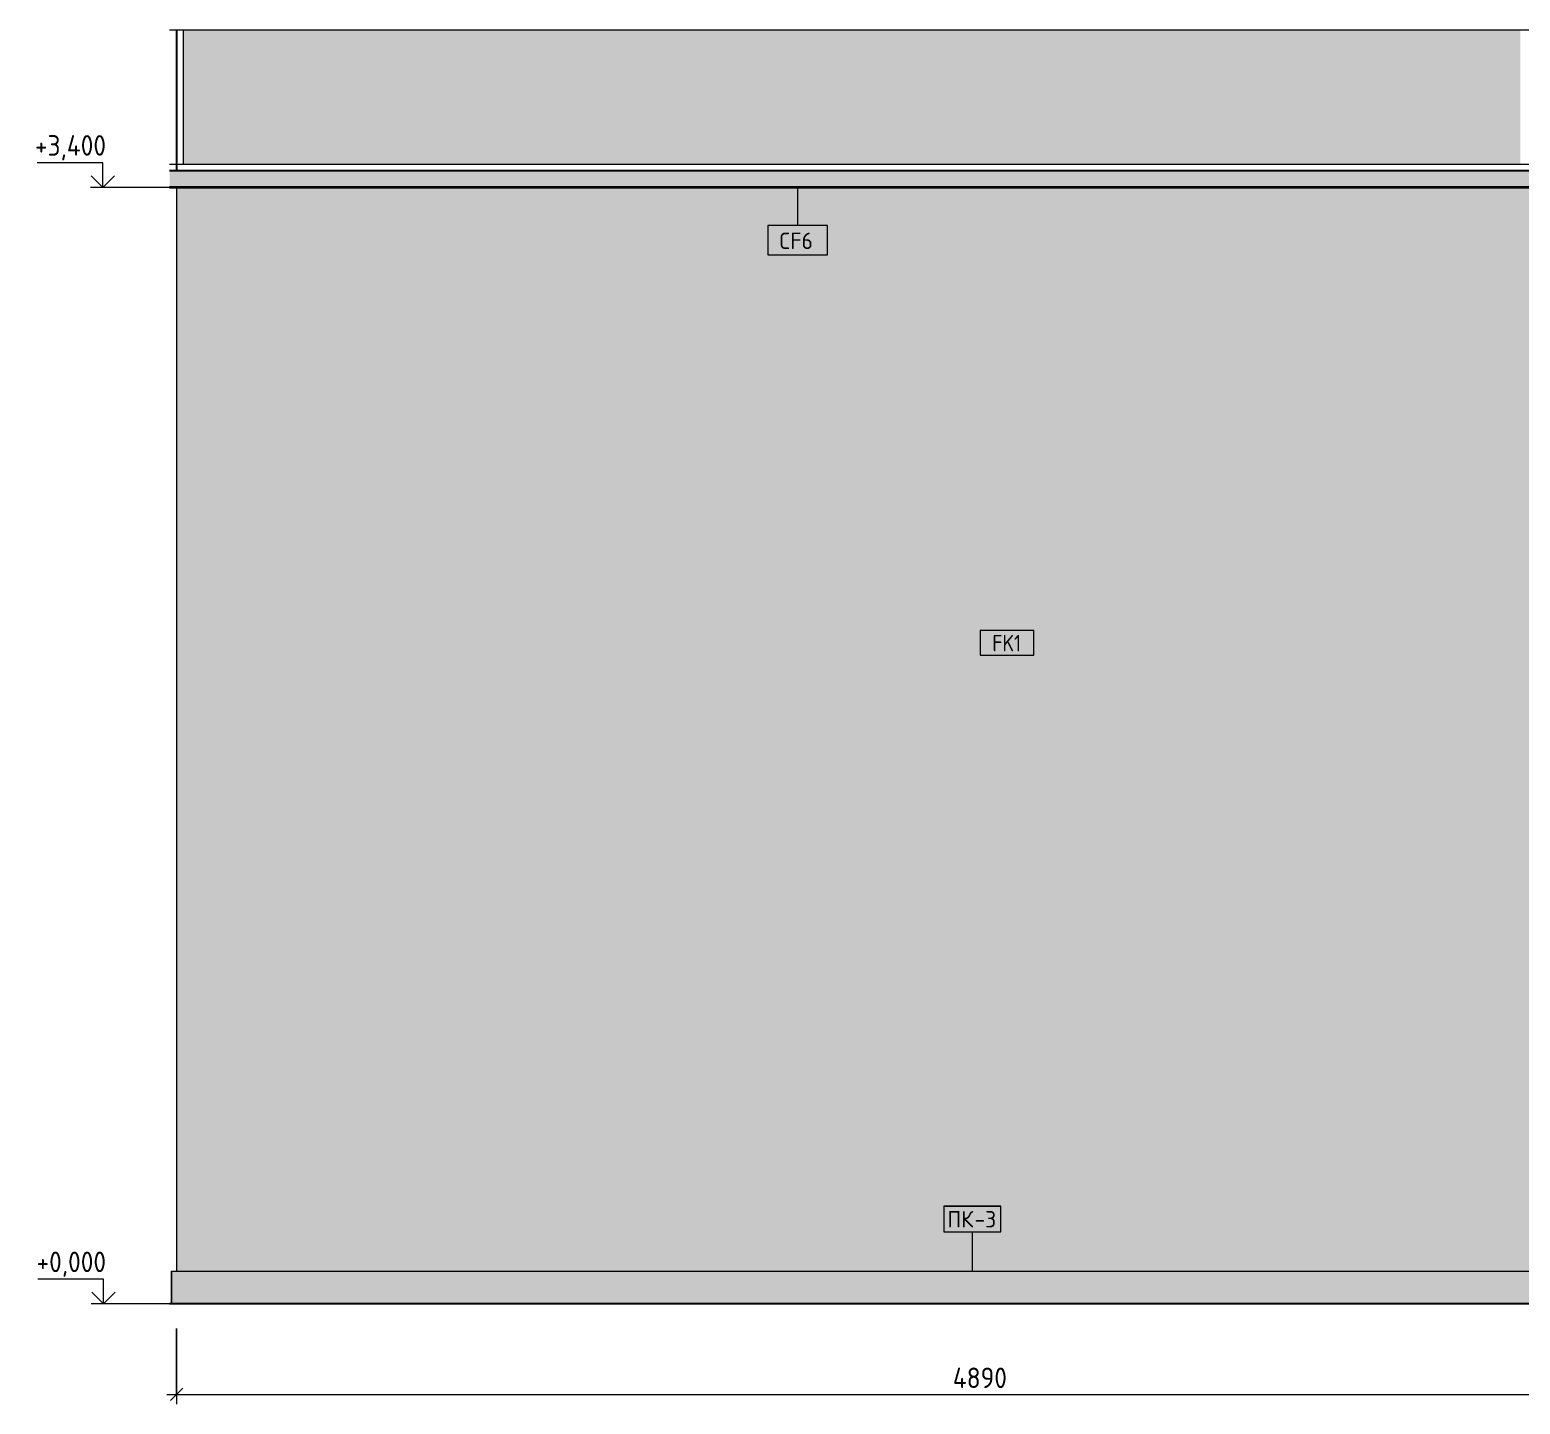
# Model space of a CAD drawing. Header units: millimetres. Extents: x 855 to 70116, y -1987 to 23809.
# Drawn here: x 22934 to 27471, y -306 to 3880 of the extents above; entities that cross this region are included whole.
import ezdxf

# ---------------------------------------------------------------- set-up
doc = ezdxf.new("R2010")
doc.units = ezdxf.units.MM
for name, color, linetype, lineweight in [('A-ANNO-DIMS', 7, 'Continuous', 9), ('A-ANNO-DIMS-25', 7, 'Continuous', 9), ('A-CLNG-IDEN', 7, 'Continuous', 9), ('A-FLOR', 7, 'Continuous', 9), ('A-GENM', 7, 'Continuous', 9), ('A-GENM-IDEN', 7, 'Continuous', 9), ('A-WALL-IDEN', 7, 'Continuous', 9), ('A-WALL-PATT', 7, 'Continuous', 9), ('G-ANNO-DIMS', 7, 'Continuous', 9), ('G-ANNO-DIMS-1', 7, 'Continuous', 20), ('I-WALL', 7, 'Continuous', 9)]:
    doc.layers.add(name, color=color, linetype=linetype, lineweight=lineweight)
for name, color, linetype, lineweight, true_color in [('A-CLNG-1', 7, 'Continuous', 9, 0x787878), ('A-CLNG-FNSH-1', 7, 'Continuous', 30, 0x3c3c3c), ('A-FLOR-FNSH-1', 7, 'Continuous', 30, 0x3c3c3c)]:
    doc.layers.add(name, color=color, linetype=linetype, lineweight=lineweight, true_color=true_color)
doc.styles.add('GOST Common_5', font='GOST_Common.ttf', dxfattribs={"height": 50})
doc.styles.add('GOST Common_6', font='GOST_Common.ttf', dxfattribs={"width": 0.9, "height": 50})
doc.styles.add('ISOCPEUR_2', font='isocpeur.ttf', dxfattribs={"width": 0.9, "height": 62.5})
doc.dimstyles.new('ISO-2_5_0_9К_БОЛЬШОЙ_1', dxfattribs={"dimscale": 304.8, "dimtxt": 62.248823, "dimasz": 0.123031, "dimexe": 0.098425, "dimexo": 0.246063, "dimgap": 0, "dimtad": 1, "dimdec": 0, "dimrnd": 10, "dimzin": 0, "dimdsep": 46, "dimtxsty": 'ISOCPEUR_2', "dimblk1": 'OBLIQUE', "dimblk2": 'OBLIQUE', "dimsah": 1, "dimcen": 0.09, "dimdle": 0.098425, "dimazin": 0, "dimtfac": 1, "dimtdec": 4, "dimtix": 1, "dimtmove": 0, "dimatfit": 3, "dimfxl": 1, "dimtvp": 1, "dimtolj": 1, "dimtzin": 0, "dimarcsym": 2})

# ---------------------------------------------------------------- blocks, each defined once
blk = doc.blocks.new('Плинтус - Плинтус керамогранит бежевый-32865283-Развертка 1_30-1')
at = {"layer": 'A-GENM'}
blk.add_line((13744, 0), (13744, 100), dxfattribs=at)
blk = doc.blocks.new('Плинтус - Плинтус керамогранит бежевый-32865284-Развертка 1_30-1')
at = {"layer": 'A-GENM'}
blk.add_hatch(color=256, dxfattribs=at).paths.add_polyline_path([(14341.5, 0), (18650, 0), (18650, 100), (13744, 100), (13744, 0), (13980, 0)])
for p, q in [((13744, 100), (18650, 100)), ((13744, 100), (13744, 0)), ((18650, 100), (18650, 2))]:
    blk.add_line(p, q, dxfattribs=at)
blk = doc.blocks.new('Mark Reiling - Mark Reiling-26174330-Развертка 1_30-1')
at = {"layer": 'A-GENM-IDEN'}
for p, q in [((16095.3, 297.8), (16095.3, 219)), ((16095.3, 297.8), (16268.7, 297.8)), ((16268.7, 297.8), (16095.3, 297.8)), ((16095.3, 297.8), (16095.3, 219)), ((16268.7, 219), (16268.7, 297.8)), ((16268.7, 219), (16268.7, 297.8)), ((16095.3, 219), (16268.7, 219)), ((16095.3, 219), (16268.7, 219))]:
    blk.add_line(p, q, dxfattribs=at)
blk = doc.blocks.new('М_потолков - Марка_ Имя типа-25382930-Развертка 1_30-1')
at = {"layer": 'A-CLNG-IDEN'}
for p, q in [((15740.6, 3284.4), (15559.4, 3284.4)), ((15559.4, 3284.4), (15559.4, 3195)), ((15740.6, 3195), (15740.6, 3284.4)), ((15559.4, 3195), (15740.6, 3195))]:
    blk.add_line(p, q, dxfattribs=at)
blk = doc.blocks.new('М_стена_0001 - Типоразмер_без рамки-25382661-Развертка 1_30-1')
at = {"layer": 'A-WALL-IDEN'}
for p, q in [((16369.2, 2050.7), (16206, 2050.7)), ((16206, 2050.7), (16206, 1975.7)), ((16369.2, 1975.7), (16369.2, 2050.7)), ((16206, 1975.7), (16369.2, 1975.7))]:
    blk.add_line(p, q, dxfattribs=at)
blk = doc.blocks.new('DIMBLOCK13-Развертка 1_30-1')
at = {"layer": 'A-ANNO-DIMS-25'}
for p, q in [((23380.5, -75), (23380.5, -305.5)), ((23380.5, -275.5), (23380.5, -75.1)), ((28271.5, -75.1), (28271.5, -305.5)), ((28271.5, -275.5), (28271.5, -75.1)), ((23350.5, -275.5), (28271.5, -275.5))]:
    blk.add_line(p, q, dxfattribs=at)
at = {"layer": 'A-ANNO-DIMS-25', "lineweight": 20}
for p, q in [((23380.5, -275.5), (23399.2, -256.8)), ((28271.5, -275.5), (28290.2, -256.8)), ((23380.5, -275.5), (23361.7, -294.3)), ((28271.5, -275.5), (28252.7, -294.3))]:
    blk.add_line(p, q, dxfattribs=at)
at = {"layer": 'A-ANNO-DIMS-25', "color": 0, "insert": (25744, -193.9), "char_height": 62.5, "width": 196.802, "attachment_point": 1, "line_spacing_factor": 1.149209, "style": 'ISOCPEUR_2'}
blk.add_mtext('4890', dxfattribs=at)
blk = doc.blocks.new('_Oblique')
at = {"color": 0, "linetype": 'ByBlock', "lineweight": -2}
blk.add_line((-0.5, -0.5), (0.5, 0.5), dxfattribs=at)
blk = doc.blocks.new('Высотные отметки - Стрелка_Верх-17668718-Развертка 1_30-1')
at = {"layer": 'G-ANNO-DIMS'}
for p, q in [((13536.5, 75), (13336.5, 75)), ((13536.5, 0), (13536.5, 75)), ((13574.4, 0), (13499.4, 0))]:
    blk.add_line(p, q, dxfattribs=at)
at = {"layer": 'G-ANNO-DIMS-1'}
for q in [(13501.2, 35.4), (13571.9, 35.4)]:
    blk.add_line((13536.5, 0), q, dxfattribs=at)

msp = doc.modelspace()

# ---------------------------------------------------------------- hatches: boundary and pattern name
at = {"layer": 'A-CLNG-1'}
msp.add_hatch(color=256, dxfattribs=at).paths.add_polyline_path([(30604.9, 3400), (33001.5, 3400), (33001.5, 3450), (23359.2, 3450), (23359.2, 3400), (29397.2, 3400)])
at = {"layer": 'A-WALL-PATT'}
h = msp.add_hatch(color=256, dxfattribs=at)
h.paths.add_polyline_path([(32624.5, 0), (32624.5, 3400), (23380.5, 3400), (23380.5, 100), (28271.5, 100), (28271.5, 2099.9), (29371.5, 2099.9), (29371.5, 100), (32621.6, 100), (32621.6, 0)])
h.paths.add_polyline_path([(29546.5, 1550), (29546.5, 1650), (29596.5, 1650), (29596.5, 1550)])
at = {"layer": 'I-WALL'}
for points in [[(23401.5, 3470), (23601.5, 3470), (23601.5, 3880), (23401.5, 3880)], [(23601.5, 3470), (27271.5, 3470), (27271.5, 3880), (23601.5, 3880)], [(27271.5, 3470), (27471.5, 3470), (27471.5, 3880), (27271.5, 3880), (27271.5, 3479)]]:
    msp.add_hatch(color=256, dxfattribs=at).paths.add_polyline_path(points)

# ---------------------------------------------------------------- linework, layer by layer
at = {"layer": 'A-CLNG-FNSH-1'}
for p, q in [((33001.5, 3450), (23359.2, 3450)), ((33001.5, 3401), (23359.2, 3401)), ((23359.2, 3400), (33001.5, 3400))]:
    msp.add_line(p, q, dxfattribs=at)
at = {"layer": 'A-CLNG-IDEN'}
msp.add_line((25271.5, 3400), (25271.5, 3284.4), dxfattribs=at)
at = {"layer": 'A-FLOR'}
for p, q in [((23359.2, 3880), (33020.1, 3880)), ((23380.5, 3470), (23359.2, 3470)), ((33020.1, -0.1), (23359.2, -0.1))]:
    msp.add_line(p, q, dxfattribs=at)
at = {"layer": 'A-FLOR-FNSH-1'}
msp.add_line((32624.5, 0), (23359.2, 0), dxfattribs=at)
at = {"layer": 'A-GENM-IDEN'}
msp.add_line((25803.5, 100), (25803.5, 218), dxfattribs=at)
at = {"layer": 'G-ANNO-DIMS'}
for p, q in [((23265, 3400), (23155.8, 3400)), ((23482.2, 3400), (23265, 3400)), ((23254.4, 0), (23158, 0)), ((23453.1, 0), (23254.4, 0))]:
    msp.add_line(p, q, dxfattribs=at)
at = {"layer": 'I-WALL'}
for p, q in [((23380.5, 3450), (23380.5, 3880)), ((23381.5, 3880), (23381.5, 3450)), ((23401.5, 3470), (23401.5, 3880)), ((33020.1, 3470), (23381.5, 3470)), ((23380.5, 3400), (23380.5, 100))]:
    msp.add_line(p, q, dxfattribs=at)

# ---------------------------------------------------------------- block references
at = {"layer": 'A-CLNG-IDEN'}
msp.add_blockref('М_потолков - Марка_ Имя типа-25382930-Развертка 1_30-1', (9621.5, 0), dxfattribs=at)
at = {"layer": 'A-GENM'}
for name in ['Плинтус - Плинтус керамогранит бежевый-32865283-Развертка 1_30-1', 'Плинтус - Плинтус керамогранит бежевый-32865284-Развертка 1_30-1']:
    msp.add_blockref(name, (9621.5, 0), dxfattribs=at)
at = {"layer": 'A-GENM-IDEN'}
msp.add_blockref('Mark Reiling - Mark Reiling-26174330-Развертка 1_30-1', (9621.5, 0), dxfattribs=at)
at = {"layer": 'A-WALL-IDEN'}
msp.add_blockref('М_стена_0001 - Типоразмер_без рамки-25382661-Развертка 1_30-1', (9621.5, 0), dxfattribs=at)
at = {"layer": 'G-ANNO-DIMS'}
for p in [(9619.3, 3400), (9621.5, 0)]:
    msp.add_blockref('Высотные отметки - Стрелка_Верх-17668718-Развертка 1_30-1', p, dxfattribs=at)

# ---------------------------------------------------------------- texts
at = {"layer": 'A-CLNG-IDEN', "insert": (25215, 3262.3), "char_height": 50, "width": 132.278, "attachment_point": 1, "style": 'GOST Common_5'}
msp.add_mtext('CF6', dxfattribs=at)
at = {"layer": 'A-GENM-IDEN', "char_height": 50, "attachment_point": 1, "style": 'GOST Common_5'}
for s, insert, width in [('ПК', (25727.4, 282.8), 100.211), ('-3', (25810.1, 282.8), 86.181)]:
    msp.add_mtext(s, dxfattribs=dict(at, insert=insert, width=width))
at = {"layer": 'A-WALL-IDEN', "insert": (25864.2, 2037.2), "char_height": 50, "width": 111.835, "attachment_point": 1, "style": 'GOST Common_6'}
msp.add_mtext('FK1', dxfattribs=at)

# ---------------------------------------------------------------- dimensions: what is measured, and where the dimension line sits
at = {"layer": 'A-ANNO-DIMS'}
dim = msp.add_linear_dim(base=(28271.5, -275.5), p1=(23380.5, 0), p2=(28271.5, -0.1), dimstyle='ISO-2_5_0_9К_БОЛЬШОЙ_1', override={"dimpost": '<>', "dimfxl": 4891.00012}, dxfattribs=at)
dim.commit()
dim.dimension.update_dxf_attribs({"geometry": 'DIMBLOCK13-Развертка 1_30-1', "text_midpoint": (25826, -244.3)})

# ---------------------------------------------------------------- next in the draw order: texts
at = {"layer": 'G-ANNO-DIMS', "char_height": 62.5, "attachment_point": 1, "line_spacing_factor": 1.149209, "style": 'ISOCPEUR_2', "bg_fill": 3, "box_fill_scale": 1.25, "bg_fill_color": 256, "bg_fill_true_color": 13158600, "bg_fill_transparency": 0}
for s, insert, width in [('+3,400', (22949.4, 3559.2), 261.428), ('+0,000', (22954.3, 159.2), 254.705)]:
    msp.add_mtext(s, dxfattribs=dict(at, insert=insert, width=width))

doc.saveas('drawing.dxf')
